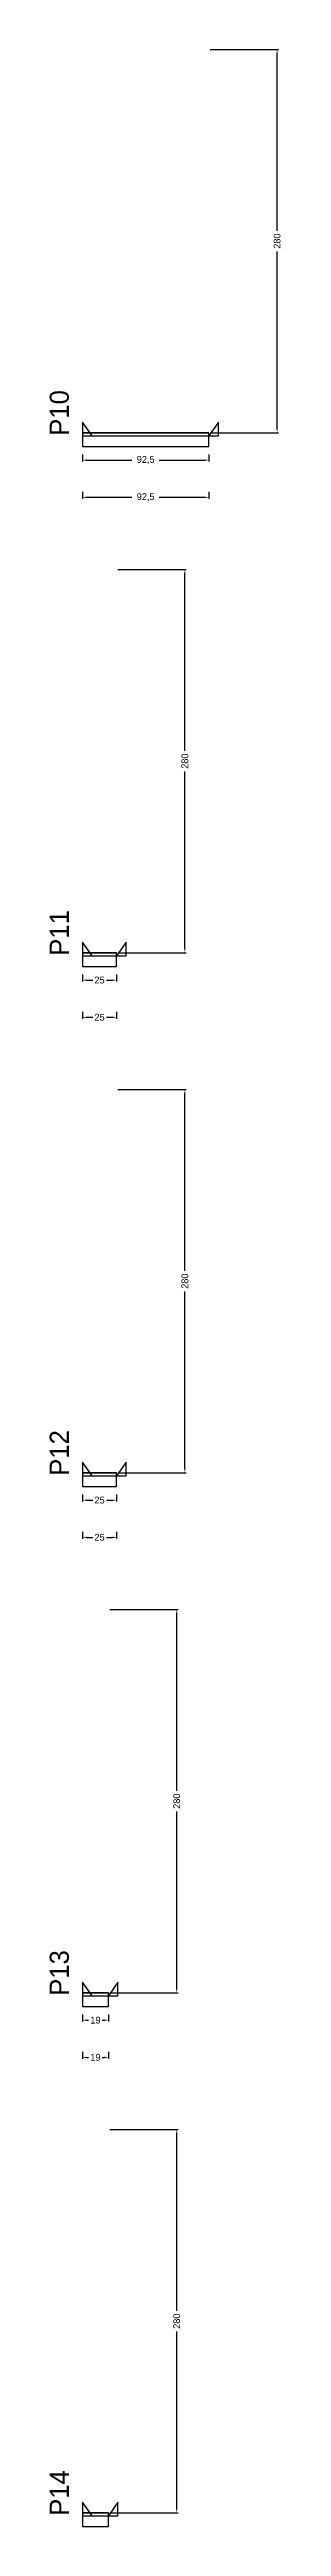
# Model space of a CAD drawing. Header units: centimetres. Extents: x -10500 to 4150, y -6466 to 304.
# Drawn here: x 3976 to 4146, y -1528 to 282 of the extents above; entities that cross this region are included whole.
import ezdxf

# ---------------------------------------------------------------- set-up
doc = ezdxf.new("R2010")
doc.units = ezdxf.units.CM
for name, color, linetype in [('NOMENCLATURA', 7, 'Continuous'), ('SARR_2.2x10', 60, 'Continuous'), ('SARR_2.2x7', 40, 'Continuous')]:
    doc.layers.add(name, color=color, linetype=linetype)
doc.dimstyles.new('PAINEL-NOVA', dxfattribs={"dimtxt": 5, "dimasz": 3, "dimexe": 1, "dimexo": 1, "dimgap": 1, "dimtad": 1, "dimcen": 2.5, "dimazin": 3, "dimtfac": 1, "dimtmove": 0, "dimatfit": 3})

# ---------------------------------------------------------------- blocks, each defined once
blk = doc.blocks.new('_CLOSEDFILLED')
at = {"color": 0, "linetype": 'BYBLOCK'}
blk.add_solid([(-1, 0.16), (0, 0), (-1, -0.16)], dxfattribs=at)
blk = doc.blocks.new('*D21')
for p, q in [((4000, -13.8), (4000, -18.8)), ((4003, -17.8), (4036.25, -17.8)), ((4056.25, -17.8), (4089.5, -17.8)), ((4092.5, -13.8), (4092.5, -18.8))]:
    blk.add_line(p, q)
at = {"layer": 'Defpoints'}
for p in [(4000, -12.8), (4000, -17.8), (4092.5, -12.8)]:
    blk.add_point(p, dxfattribs=at)
at = {"layer": 'SARR_2.2x10', "xscale": 3, "yscale": 3, "rotation": 180}
blk.add_blockref('_CLOSEDFILLED', (4000, -17.8), dxfattribs=at)
at = {"layer": 'SARR_2.2x10', "xscale": 3, "yscale": 3}
blk.add_blockref('_CLOSEDFILLED', (4092.5, -17.8), dxfattribs=at)
at = {"layer": 'SARR_2.2x10', "insert": (4046.25, -17.8), "char_height": 5, "attachment_point": 5}
blk.add_mtext('92,5', dxfattribs=at)
blk = doc.blocks.new('*D22')
for p, q in [((4093.5, 282.2), (4143.5, 282.2)), ((4142.5, 149.7), (4142.5, 279.2)), ((4142.5, 5.2), (4142.5, 134.7)), ((4093.5, 2.2), (4143.5, 2.2))]:
    blk.add_line(p, q)
at = {"layer": 'Defpoints'}
for p in [(4092.5, 282.2), (4092.5, 2.2), (4142.5, 2.2)]:
    blk.add_point(p, dxfattribs=at)
at = {"layer": 'SARR_2.2x10', "xscale": 3, "yscale": 3}
for p, rotation in [((4142.5, 282.2), 90), ((4142.5, 2.2), 270)]:
    blk.add_blockref('_CLOSEDFILLED', p, dxfattribs=dict(at, rotation=rotation))
at = {"layer": 'SARR_2.2x10', "insert": (4142.5, 142.2), "char_height": 5, "attachment_point": 5, "rotation": 90}
blk.add_mtext('280', dxfattribs=at)
blk = doc.blocks.new('*D23')
for p, q in [((4093.5, 282.2), (4143.5, 282.2)), ((4142.5, 149.7), (4142.5, 279.2)), ((4142.5, 5.2), (4142.5, 134.7)), ((4093.5, 2.2), (4143.5, 2.2))]:
    blk.add_line(p, q)
at = {"layer": 'Defpoints'}
for p in [(4092.5, 282.2), (4092.5, 2.2), (4142.5, 2.2)]:
    blk.add_point(p, dxfattribs=at)
at = {"layer": 'SARR_2.2x10', "xscale": 3, "yscale": 3}
for p, rotation in [((4142.5, 282.2), 90), ((4142.5, 2.2), 270)]:
    blk.add_blockref('_CLOSEDFILLED', p, dxfattribs=dict(at, rotation=rotation))
at = {"layer": 'SARR_2.2x10', "insert": (4142.5, 142.2), "char_height": 5, "attachment_point": 5, "rotation": 90}
blk.add_mtext('280', dxfattribs=at)
blk = doc.blocks.new('*D24')
for p, q in [((4093.5, 282.2), (4143.5, 282.2)), ((4142.5, 149.7), (4142.5, 279.2)), ((4142.5, 5.2), (4142.5, 134.7)), ((4093.5, 2.2), (4143.5, 2.2))]:
    blk.add_line(p, q)
at = {"layer": 'Defpoints'}
for p in [(4092.5, 282.2), (4092.5, 2.2), (4142.5, 2.2)]:
    blk.add_point(p, dxfattribs=at)
at = {"layer": 'SARR_2.2x10', "xscale": 3, "yscale": 3}
for p, rotation in [((4142.5, 282.2), 90), ((4142.5, 2.2), 270)]:
    blk.add_blockref('_CLOSEDFILLED', p, dxfattribs=dict(at, rotation=rotation))
at = {"layer": 'SARR_2.2x10', "insert": (4142.5, 142.2), "char_height": 5, "attachment_point": 5, "rotation": 90}
blk.add_mtext('280', dxfattribs=at)
blk = doc.blocks.new('*D25')
for p, q in [((4093.5, 282.2), (4143.5, 282.2)), ((4142.5, 149.7), (4142.5, 279.2)), ((4142.5, 5.2), (4142.5, 134.7)), ((4093.5, 2.2), (4143.5, 2.2))]:
    blk.add_line(p, q)
at = {"layer": 'Defpoints'}
for p in [(4092.5, 282.2), (4092.5, 2.2), (4142.5, 2.2)]:
    blk.add_point(p, dxfattribs=at)
at = {"layer": 'SARR_2.2x10', "xscale": 3, "yscale": 3}
for p, rotation in [((4142.5, 282.2), 90), ((4142.5, 2.2), 270)]:
    blk.add_blockref('_CLOSEDFILLED', p, dxfattribs=dict(at, rotation=rotation))
at = {"layer": 'SARR_2.2x10', "insert": (4142.5, 142.2), "char_height": 5, "attachment_point": 5, "rotation": 90}
blk.add_mtext('280', dxfattribs=at)
blk = doc.blocks.new('*D26')
for p, q in [((4000, -41), (4000, -46)), ((4003, -45), (4036.25, -45)), ((4056.25, -45), (4089.5, -45)), ((4092.5, -41), (4092.5, -46))]:
    blk.add_line(p, q)
at = {"layer": 'Defpoints'}
for p in [(4000, -40), (4000, -45), (4092.5, -40)]:
    blk.add_point(p, dxfattribs=at)
at = {"layer": 'SARR_2.2x10', "xscale": 3, "yscale": 3, "rotation": 180}
blk.add_blockref('_CLOSEDFILLED', (4000, -45), dxfattribs=at)
at = {"layer": 'SARR_2.2x10', "xscale": 3, "yscale": 3}
blk.add_blockref('_CLOSEDFILLED', (4092.5, -45), dxfattribs=at)
at = {"layer": 'SARR_2.2x10', "insert": (4046.25, -45), "char_height": 5, "attachment_point": 5}
blk.add_mtext('92,5', dxfattribs=at)
blk = doc.blocks.new('GRA-E')
at = {"layer": 'SARR_2.2x7'}
blk.add_lwpolyline([(0, 0), (7, 0), (0, 10)], close=True, dxfattribs=at)
blk = doc.blocks.new('GRA-D')
at = {"layer": 'SARR_2.2x7'}
blk.add_lwpolyline([(0, 0), (7, 0), (7, 10)], close=True, dxfattribs=at)
blk = doc.blocks.new('*D47')
for p, q in [((4000, -393.8), (4000, -398.8)), ((4003, -397.8), (4007.5, -397.8)), ((4017.5, -397.8), (4022, -397.8)), ((4025, -393.8), (4025, -398.8))]:
    blk.add_line(p, q)
at = {"layer": 'Defpoints'}
for p in [(4000, -392.8), (4000, -397.8), (4025, -392.8)]:
    blk.add_point(p, dxfattribs=at)
at = {"layer": 'SARR_2.2x10', "xscale": 3, "yscale": 3, "rotation": 180}
blk.add_blockref('_CLOSEDFILLED', (4000, -397.8), dxfattribs=at)
at = {"layer": 'SARR_2.2x10', "xscale": 3, "yscale": 3}
blk.add_blockref('_CLOSEDFILLED', (4025, -397.8), dxfattribs=at)
at = {"layer": 'SARR_2.2x10', "insert": (4012.5, -397.8), "char_height": 5, "attachment_point": 5}
blk.add_mtext('25', dxfattribs=at)
blk = doc.blocks.new('*D48')
for p, q in [((4026, -97.8), (4076, -97.8)), ((4075, -230.3), (4075, -100.8)), ((4075, -374.8), (4075, -245.3)), ((4026, -377.8), (4076, -377.8))]:
    blk.add_line(p, q)
at = {"layer": 'Defpoints'}
for p in [(4025, -97.8), (4025, -377.8), (4075, -377.8)]:
    blk.add_point(p, dxfattribs=at)
at = {"layer": 'SARR_2.2x10', "xscale": 3, "yscale": 3}
for p, rotation in [((4075, -97.8), 90), ((4075, -377.8), 270)]:
    blk.add_blockref('_CLOSEDFILLED', p, dxfattribs=dict(at, rotation=rotation))
at = {"layer": 'SARR_2.2x10', "insert": (4075, -237.8), "char_height": 5, "attachment_point": 5, "rotation": 90}
blk.add_mtext('280', dxfattribs=at)
blk = doc.blocks.new('*D49')
for p, q in [((4026, -97.8), (4076, -97.8)), ((4075, -230.3), (4075, -100.8)), ((4075, -374.8), (4075, -245.3)), ((4026, -377.8), (4076, -377.8))]:
    blk.add_line(p, q)
at = {"layer": 'Defpoints'}
for p in [(4025, -97.8), (4025, -377.8), (4075, -377.8)]:
    blk.add_point(p, dxfattribs=at)
at = {"layer": 'SARR_2.2x10', "xscale": 3, "yscale": 3}
for p, rotation in [((4075, -97.8), 90), ((4075, -377.8), 270)]:
    blk.add_blockref('_CLOSEDFILLED', p, dxfattribs=dict(at, rotation=rotation))
at = {"layer": 'SARR_2.2x10', "insert": (4075, -237.8), "char_height": 5, "attachment_point": 5, "rotation": 90}
blk.add_mtext('280', dxfattribs=at)
blk = doc.blocks.new('*D50')
for p, q in [((4026, -97.8), (4076, -97.8)), ((4075, -230.3), (4075, -100.8)), ((4075, -374.8), (4075, -245.3)), ((4026, -377.8), (4076, -377.8))]:
    blk.add_line(p, q)
at = {"layer": 'Defpoints'}
for p in [(4025, -97.8), (4025, -377.8), (4075, -377.8)]:
    blk.add_point(p, dxfattribs=at)
at = {"layer": 'SARR_2.2x10', "xscale": 3, "yscale": 3}
for p, rotation in [((4075, -97.8), 90), ((4075, -377.8), 270)]:
    blk.add_blockref('_CLOSEDFILLED', p, dxfattribs=dict(at, rotation=rotation))
at = {"layer": 'SARR_2.2x10', "insert": (4075, -237.8), "char_height": 5, "attachment_point": 5, "rotation": 90}
blk.add_mtext('280', dxfattribs=at)
blk = doc.blocks.new('*D51')
for p, q in [((4026, -97.8), (4076, -97.8)), ((4075, -230.3), (4075, -100.8)), ((4075, -374.8), (4075, -245.3)), ((4026, -377.8), (4076, -377.8))]:
    blk.add_line(p, q)
at = {"layer": 'Defpoints'}
for p in [(4025, -97.8), (4025, -377.8), (4075, -377.8)]:
    blk.add_point(p, dxfattribs=at)
at = {"layer": 'SARR_2.2x10', "xscale": 3, "yscale": 3}
for p, rotation in [((4075, -97.8), 90), ((4075, -377.8), 270)]:
    blk.add_blockref('_CLOSEDFILLED', p, dxfattribs=dict(at, rotation=rotation))
at = {"layer": 'SARR_2.2x10', "insert": (4075, -237.8), "char_height": 5, "attachment_point": 5, "rotation": 90}
blk.add_mtext('280', dxfattribs=at)
blk = doc.blocks.new('*D52')
for p, q in [((4000, -421), (4000, -426)), ((4003, -425), (4007.5, -425)), ((4017.5, -425), (4022, -425)), ((4025, -421), (4025, -426))]:
    blk.add_line(p, q)
at = {"layer": 'Defpoints'}
for p in [(4000, -420), (4000, -425), (4025, -420)]:
    blk.add_point(p, dxfattribs=at)
at = {"layer": 'SARR_2.2x10', "xscale": 3, "yscale": 3, "rotation": 180}
blk.add_blockref('_CLOSEDFILLED', (4000, -425), dxfattribs=at)
at = {"layer": 'SARR_2.2x10', "xscale": 3, "yscale": 3}
blk.add_blockref('_CLOSEDFILLED', (4025, -425), dxfattribs=at)
at = {"layer": 'SARR_2.2x10', "insert": (4012.5, -425), "char_height": 5, "attachment_point": 5}
blk.add_mtext('25', dxfattribs=at)
blk = doc.blocks.new('*D73')
for p, q in [((4000, -773.8), (4000, -778.8)), ((4003, -777.8), (4007.5, -777.8)), ((4017.5, -777.8), (4022, -777.8)), ((4025, -773.8), (4025, -778.8))]:
    blk.add_line(p, q)
at = {"layer": 'Defpoints'}
for p in [(4000, -772.8), (4000, -777.8), (4025, -772.8)]:
    blk.add_point(p, dxfattribs=at)
at = {"layer": 'SARR_2.2x10', "xscale": 3, "yscale": 3, "rotation": 180}
blk.add_blockref('_CLOSEDFILLED', (4000, -777.8), dxfattribs=at)
at = {"layer": 'SARR_2.2x10', "xscale": 3, "yscale": 3}
blk.add_blockref('_CLOSEDFILLED', (4025, -777.8), dxfattribs=at)
at = {"layer": 'SARR_2.2x10', "insert": (4012.5, -777.8), "char_height": 5, "attachment_point": 5}
blk.add_mtext('25', dxfattribs=at)
blk = doc.blocks.new('*D74')
for p, q in [((4026, -477.8), (4076, -477.8)), ((4075, -610.3), (4075, -480.8)), ((4075, -754.8), (4075, -625.3)), ((4026, -757.8), (4076, -757.8))]:
    blk.add_line(p, q)
at = {"layer": 'Defpoints'}
for p in [(4025, -477.8), (4025, -757.8), (4075, -757.8)]:
    blk.add_point(p, dxfattribs=at)
at = {"layer": 'SARR_2.2x10', "xscale": 3, "yscale": 3}
for p, rotation in [((4075, -477.8), 90), ((4075, -757.8), 270)]:
    blk.add_blockref('_CLOSEDFILLED', p, dxfattribs=dict(at, rotation=rotation))
at = {"layer": 'SARR_2.2x10', "insert": (4075, -617.8), "char_height": 5, "attachment_point": 5, "rotation": 90}
blk.add_mtext('280', dxfattribs=at)
blk = doc.blocks.new('*D75')
for p, q in [((4026, -477.8), (4076, -477.8)), ((4075, -610.3), (4075, -480.8)), ((4075, -754.8), (4075, -625.3)), ((4026, -757.8), (4076, -757.8))]:
    blk.add_line(p, q)
at = {"layer": 'Defpoints'}
for p in [(4025, -477.8), (4025, -757.8), (4075, -757.8)]:
    blk.add_point(p, dxfattribs=at)
at = {"layer": 'SARR_2.2x10', "xscale": 3, "yscale": 3}
for p, rotation in [((4075, -477.8), 90), ((4075, -757.8), 270)]:
    blk.add_blockref('_CLOSEDFILLED', p, dxfattribs=dict(at, rotation=rotation))
at = {"layer": 'SARR_2.2x10', "insert": (4075, -617.8), "char_height": 5, "attachment_point": 5, "rotation": 90}
blk.add_mtext('280', dxfattribs=at)
blk = doc.blocks.new('*D76')
for p, q in [((4026, -477.8), (4076, -477.8)), ((4075, -610.3), (4075, -480.8)), ((4075, -754.8), (4075, -625.3)), ((4026, -757.8), (4076, -757.8))]:
    blk.add_line(p, q)
at = {"layer": 'Defpoints'}
for p in [(4025, -477.8), (4025, -757.8), (4075, -757.8)]:
    blk.add_point(p, dxfattribs=at)
at = {"layer": 'SARR_2.2x10', "xscale": 3, "yscale": 3}
for p, rotation in [((4075, -477.8), 90), ((4075, -757.8), 270)]:
    blk.add_blockref('_CLOSEDFILLED', p, dxfattribs=dict(at, rotation=rotation))
at = {"layer": 'SARR_2.2x10', "insert": (4075, -617.8), "char_height": 5, "attachment_point": 5, "rotation": 90}
blk.add_mtext('280', dxfattribs=at)
blk = doc.blocks.new('*D77')
for p, q in [((4026, -477.8), (4076, -477.8)), ((4075, -610.3), (4075, -480.8)), ((4075, -754.8), (4075, -625.3)), ((4026, -757.8), (4076, -757.8))]:
    blk.add_line(p, q)
at = {"layer": 'Defpoints'}
for p in [(4025, -477.8), (4025, -757.8), (4075, -757.8)]:
    blk.add_point(p, dxfattribs=at)
at = {"layer": 'SARR_2.2x10', "xscale": 3, "yscale": 3}
for p, rotation in [((4075, -477.8), 90), ((4075, -757.8), 270)]:
    blk.add_blockref('_CLOSEDFILLED', p, dxfattribs=dict(at, rotation=rotation))
at = {"layer": 'SARR_2.2x10', "insert": (4075, -617.8), "char_height": 5, "attachment_point": 5, "rotation": 90}
blk.add_mtext('280', dxfattribs=at)
blk = doc.blocks.new('*D78')
for p, q in [((4000, -801), (4000, -806)), ((4003, -805), (4007.5, -805)), ((4017.5, -805), (4022, -805)), ((4025, -801), (4025, -806))]:
    blk.add_line(p, q)
at = {"layer": 'Defpoints'}
for p in [(4000, -800), (4000, -805), (4025, -800)]:
    blk.add_point(p, dxfattribs=at)
at = {"layer": 'SARR_2.2x10', "xscale": 3, "yscale": 3, "rotation": 180}
blk.add_blockref('_CLOSEDFILLED', (4000, -805), dxfattribs=at)
at = {"layer": 'SARR_2.2x10', "xscale": 3, "yscale": 3}
blk.add_blockref('_CLOSEDFILLED', (4025, -805), dxfattribs=at)
at = {"layer": 'SARR_2.2x10', "insert": (4012.5, -805), "char_height": 5, "attachment_point": 5}
blk.add_mtext('25', dxfattribs=at)
blk = doc.blocks.new('*D99')
for p, q in [((4000, -1153.8), (4000, -1158.8)), ((4003, -1157.8), (4004.5, -1157.8)), ((4014.5, -1157.8), (4016, -1157.8)), ((4019, -1153.8), (4019, -1158.8))]:
    blk.add_line(p, q)
at = {"layer": 'Defpoints'}
for p in [(4000, -1152.8), (4000, -1157.8), (4019, -1152.8)]:
    blk.add_point(p, dxfattribs=at)
at = {"layer": 'SARR_2.2x10', "xscale": 3, "yscale": 3, "rotation": 180}
blk.add_blockref('_CLOSEDFILLED', (4000, -1157.8), dxfattribs=at)
at = {"layer": 'SARR_2.2x10', "xscale": 3, "yscale": 3}
blk.add_blockref('_CLOSEDFILLED', (4019, -1157.8), dxfattribs=at)
at = {"layer": 'SARR_2.2x10', "insert": (4009.5, -1157.8), "char_height": 5, "attachment_point": 5}
blk.add_mtext('19', dxfattribs=at)
blk = doc.blocks.new('*D100')
for p, q in [((4020, -857.8), (4070, -857.8)), ((4069, -990.3), (4069, -860.8)), ((4069, -1134.8), (4069, -1005.3)), ((4020, -1137.8), (4070, -1137.8))]:
    blk.add_line(p, q)
at = {"layer": 'Defpoints'}
for p in [(4019, -857.8), (4019, -1137.8), (4069, -1137.8)]:
    blk.add_point(p, dxfattribs=at)
at = {"layer": 'SARR_2.2x10', "xscale": 3, "yscale": 3}
for p, rotation in [((4069, -857.8), 90), ((4069, -1137.8), 270)]:
    blk.add_blockref('_CLOSEDFILLED', p, dxfattribs=dict(at, rotation=rotation))
at = {"layer": 'SARR_2.2x10', "insert": (4069, -997.8), "char_height": 5, "attachment_point": 5, "rotation": 90}
blk.add_mtext('280', dxfattribs=at)
blk = doc.blocks.new('*D101')
for p, q in [((4020, -857.8), (4070, -857.8)), ((4069, -990.3), (4069, -860.8)), ((4069, -1134.8), (4069, -1005.3)), ((4020, -1137.8), (4070, -1137.8))]:
    blk.add_line(p, q)
at = {"layer": 'Defpoints'}
for p in [(4019, -857.8), (4019, -1137.8), (4069, -1137.8)]:
    blk.add_point(p, dxfattribs=at)
at = {"layer": 'SARR_2.2x10', "xscale": 3, "yscale": 3}
for p, rotation in [((4069, -857.8), 90), ((4069, -1137.8), 270)]:
    blk.add_blockref('_CLOSEDFILLED', p, dxfattribs=dict(at, rotation=rotation))
at = {"layer": 'SARR_2.2x10', "insert": (4069, -997.8), "char_height": 5, "attachment_point": 5, "rotation": 90}
blk.add_mtext('280', dxfattribs=at)
blk = doc.blocks.new('*D102')
for p, q in [((4020, -857.8), (4070, -857.8)), ((4069, -990.3), (4069, -860.8)), ((4069, -1134.8), (4069, -1005.3)), ((4020, -1137.8), (4070, -1137.8))]:
    blk.add_line(p, q)
at = {"layer": 'Defpoints'}
for p in [(4019, -857.8), (4019, -1137.8), (4069, -1137.8)]:
    blk.add_point(p, dxfattribs=at)
at = {"layer": 'SARR_2.2x10', "xscale": 3, "yscale": 3}
for p, rotation in [((4069, -857.8), 90), ((4069, -1137.8), 270)]:
    blk.add_blockref('_CLOSEDFILLED', p, dxfattribs=dict(at, rotation=rotation))
at = {"layer": 'SARR_2.2x10', "insert": (4069, -997.8), "char_height": 5, "attachment_point": 5, "rotation": 90}
blk.add_mtext('280', dxfattribs=at)
blk = doc.blocks.new('*D103')
for p, q in [((4020, -857.8), (4070, -857.8)), ((4069, -990.3), (4069, -860.8)), ((4069, -1134.8), (4069, -1005.3)), ((4020, -1137.8), (4070, -1137.8))]:
    blk.add_line(p, q)
at = {"layer": 'Defpoints'}
for p in [(4019, -857.8), (4019, -1137.8), (4069, -1137.8)]:
    blk.add_point(p, dxfattribs=at)
at = {"layer": 'SARR_2.2x10', "xscale": 3, "yscale": 3}
for p, rotation in [((4069, -857.8), 90), ((4069, -1137.8), 270)]:
    blk.add_blockref('_CLOSEDFILLED', p, dxfattribs=dict(at, rotation=rotation))
at = {"layer": 'SARR_2.2x10', "insert": (4069, -997.8), "char_height": 5, "attachment_point": 5, "rotation": 90}
blk.add_mtext('280', dxfattribs=at)
blk = doc.blocks.new('*D104')
for p, q in [((4000, -1181), (4000, -1186)), ((4003, -1185), (4004.5, -1185)), ((4014.5, -1185), (4016, -1185)), ((4019, -1181), (4019, -1186))]:
    blk.add_line(p, q)
at = {"layer": 'Defpoints'}
for p in [(4000, -1180), (4000, -1185), (4019, -1180)]:
    blk.add_point(p, dxfattribs=at)
at = {"layer": 'SARR_2.2x10', "xscale": 3, "yscale": 3, "rotation": 180}
blk.add_blockref('_CLOSEDFILLED', (4000, -1185), dxfattribs=at)
at = {"layer": 'SARR_2.2x10', "xscale": 3, "yscale": 3}
blk.add_blockref('_CLOSEDFILLED', (4019, -1185), dxfattribs=at)
at = {"layer": 'SARR_2.2x10', "insert": (4009.5, -1185), "char_height": 5, "attachment_point": 5}
blk.add_mtext('19', dxfattribs=at)
blk = doc.blocks.new('*D126')
for p, q in [((4020, -1237.8), (4070, -1237.8)), ((4069, -1370.3), (4069, -1240.8)), ((4069, -1514.8), (4069, -1385.3)), ((4020, -1517.8), (4070, -1517.8))]:
    blk.add_line(p, q)
at = {"layer": 'Defpoints'}
for p in [(4019, -1237.8), (4019, -1517.8), (4069, -1517.8)]:
    blk.add_point(p, dxfattribs=at)
at = {"layer": 'SARR_2.2x10', "xscale": 3, "yscale": 3}
for p, rotation in [((4069, -1237.8), 90), ((4069, -1517.8), 270)]:
    blk.add_blockref('_CLOSEDFILLED', p, dxfattribs=dict(at, rotation=rotation))
at = {"layer": 'SARR_2.2x10', "insert": (4069, -1377.8), "char_height": 5, "attachment_point": 5, "rotation": 90}
blk.add_mtext('280', dxfattribs=at)
blk = doc.blocks.new('*D127')
for p, q in [((4020, -1237.8), (4070, -1237.8)), ((4069, -1370.3), (4069, -1240.8)), ((4069, -1514.8), (4069, -1385.3)), ((4020, -1517.8), (4070, -1517.8))]:
    blk.add_line(p, q)
at = {"layer": 'Defpoints'}
for p in [(4019, -1237.8), (4019, -1517.8), (4069, -1517.8)]:
    blk.add_point(p, dxfattribs=at)
at = {"layer": 'SARR_2.2x10', "xscale": 3, "yscale": 3}
for p, rotation in [((4069, -1237.8), 90), ((4069, -1517.8), 270)]:
    blk.add_blockref('_CLOSEDFILLED', p, dxfattribs=dict(at, rotation=rotation))
at = {"layer": 'SARR_2.2x10', "insert": (4069, -1377.8), "char_height": 5, "attachment_point": 5, "rotation": 90}
blk.add_mtext('280', dxfattribs=at)
blk = doc.blocks.new('*D128')
for p, q in [((4020, -1237.8), (4070, -1237.8)), ((4069, -1370.3), (4069, -1240.8)), ((4069, -1514.8), (4069, -1385.3)), ((4020, -1517.8), (4070, -1517.8))]:
    blk.add_line(p, q)
at = {"layer": 'Defpoints'}
for p in [(4019, -1237.8), (4019, -1517.8), (4069, -1517.8)]:
    blk.add_point(p, dxfattribs=at)
at = {"layer": 'SARR_2.2x10', "xscale": 3, "yscale": 3}
for p, rotation in [((4069, -1237.8), 90), ((4069, -1517.8), 270)]:
    blk.add_blockref('_CLOSEDFILLED', p, dxfattribs=dict(at, rotation=rotation))
at = {"layer": 'SARR_2.2x10', "insert": (4069, -1377.8), "char_height": 5, "attachment_point": 5, "rotation": 90}
blk.add_mtext('280', dxfattribs=at)
blk = doc.blocks.new('*D129')
for p, q in [((4020, -1237.8), (4070, -1237.8)), ((4069, -1370.3), (4069, -1240.8)), ((4069, -1514.8), (4069, -1385.3)), ((4020, -1517.8), (4070, -1517.8))]:
    blk.add_line(p, q)
at = {"layer": 'Defpoints'}
for p in [(4019, -1237.8), (4019, -1517.8), (4069, -1517.8)]:
    blk.add_point(p, dxfattribs=at)
at = {"layer": 'SARR_2.2x10', "xscale": 3, "yscale": 3}
for p, rotation in [((4069, -1237.8), 90), ((4069, -1517.8), 270)]:
    blk.add_blockref('_CLOSEDFILLED', p, dxfattribs=dict(at, rotation=rotation))
at = {"layer": 'SARR_2.2x10', "insert": (4069, -1377.8), "char_height": 5, "attachment_point": 5, "rotation": 90}
blk.add_mtext('280', dxfattribs=at)

msp = doc.modelspace()

# ---------------------------------------------------------------- linework, layer by layer
at = {"layer": 'SARR_2.2x10'}
for p, q in [((4092.5, 2.2), (4000, 2.2)), ((4000, 2.2), (4000, -7.8)), ((4092.5, -7.8), (4092.5, 2.2)), ((4000, -7.8), (4092.5, -7.8)), ((4025, -377.8), (4000, -377.8)), ((4000, -377.8), (4000, -387.8)), ((4025, -387.8), (4025, -377.8)), ((4000, -387.8), (4025, -387.8)), ((4025, -757.8), (4000, -757.8)), ((4000, -757.8), (4000, -767.8)), ((4025, -767.8), (4025, -757.8)), ((4000, -767.8), (4025, -767.8)), ((4019, -1137.8), (4000, -1137.8)), ((4000, -1137.8), (4000, -1147.8)), ((4019, -1147.8), (4019, -1137.8)), ((4000, -1147.8), (4019, -1147.8)), ((4019, -1517.8), (4000, -1517.8)), ((4000, -1517.8), (4000, -1527.8)), ((4019, -1527.8), (4019, -1517.8)), ((4000, -1527.8), (4019, -1527.8))]:
    msp.add_line(p, q, dxfattribs=at)
at = {"layer": 'SARR_2.2x7'}
for p, q in [((4092.5, 2.2), (4000, 2.2)), ((4000, 2.2), (4000, 0)), ((4000, 2.2), (4007, 2.2)), ((4000, 2.2), (4007, 2.2)), ((4000, 2.2), (4007, 2.2)), ((4000, 2.2), (4007, 2.2)), ((4000, 0), (4092.5, 0)), ((4007, 2.2), (4092.5, 2.2)), ((4007, 2.2), (4092.5, 2.2)), ((4007, 2.2), (4092.5, 2.2)), ((4007, 2.2), (4092.5, 2.2)), ((4092.5, 0), (4092.5, 2.2)), ((4025, -377.8), (4000, -377.8)), ((4000, -377.8), (4000, -380)), ((4000, -377.8), (4007, -377.8)), ((4000, -377.8), (4007, -377.8)), ((4000, -377.8), (4007, -377.8)), ((4000, -377.8), (4007, -377.8)), ((4000, -380), (4025, -380)), ((4007, -377.8), (4025, -377.8)), ((4007, -377.8), (4025, -377.8)), ((4007, -377.8), (4025, -377.8)), ((4007, -377.8), (4025, -377.8)), ((4025, -380), (4025, -377.8)), ((4025, -757.8), (4000, -757.8)), ((4000, -757.8), (4000, -760)), ((4000, -757.8), (4007, -757.8)), ((4000, -757.8), (4007, -757.8)), ((4000, -757.8), (4007, -757.8)), ((4000, -757.8), (4007, -757.8)), ((4000, -760), (4025, -760)), ((4007, -757.8), (4025, -757.8)), ((4007, -757.8), (4025, -757.8)), ((4007, -757.8), (4025, -757.8)), ((4007, -757.8), (4025, -757.8)), ((4025, -760), (4025, -757.8)), ((4019, -1137.8), (4000, -1137.8)), ((4000, -1137.8), (4000, -1140)), ((4000, -1137.8), (4007, -1137.8)), ((4000, -1137.8), (4007, -1137.8)), ((4000, -1137.8), (4007, -1137.8)), ((4000, -1137.8), (4007, -1137.8)), ((4000, -1140), (4019, -1140)), ((4007, -1137.8), (4019, -1137.8)), ((4007, -1137.8), (4019, -1137.8)), ((4007, -1137.8), (4019, -1137.8)), ((4007, -1137.8), (4019, -1137.8)), ((4019, -1140), (4019, -1137.8)), ((4019, -1517.8), (4000, -1517.8)), ((4000, -1517.8), (4000, -1520)), ((4000, -1517.8), (4007, -1517.8)), ((4000, -1517.8), (4007, -1517.8)), ((4000, -1517.8), (4007, -1517.8)), ((4000, -1517.8), (4007, -1517.8)), ((4000, -1520), (4019, -1520)), ((4007, -1517.8), (4019, -1517.8)), ((4007, -1517.8), (4019, -1517.8)), ((4007, -1517.8), (4019, -1517.8)), ((4007, -1517.8), (4019, -1517.8)), ((4019, -1520), (4019, -1517.8))]:
    msp.add_line(p, q, dxfattribs=at)

# ---------------------------------------------------------------- block references
for name, p in [('GRA-E', (4000, 0)), ('GRA-D', (4092.5, 0)), ('GRA-E', (4000, -380)), ('GRA-D', (4025, -380)), ('GRA-E', (4000, -760)), ('GRA-D', (4025, -760)), ('GRA-E', (4000, -1140)), ('GRA-D', (4019, -1140)), ('GRA-E', (4000, -1520)), ('GRA-D', (4019, -1520))]:
    msp.add_blockref(name, p, dxfattribs=at)

# ---------------------------------------------------------------- texts
at = {"layer": 'NOMENCLATURA'}
for s, p in [('P10', (3990, 0)), ('P11', (3990, -380)), ('P12', (3990, -760)), ('P13', (3990, -1140)), ('P14', (3990, -1520))]:
    msp.add_text(s, height=14, rotation=90, dxfattribs=at).set_placement(p)

# ---------------------------------------------------------------- dimensions: what is measured, and where the dimension line sits
at = {"layer": 'SARR_2.2x10'}
for base, p1, p2, picture, middle in [((4142.5, 2.2), (4092.5, 2.2), (4092.5, 282.2), '*D22', (4142.5, 142.2)), ((4142.5, 2.2), (4092.5, 2.2), (4092.5, 282.2), '*D23', (4142.5, 142.2)), ((4142.5, 2.2), (4092.5, 2.2), (4092.5, 282.2), '*D24', (4142.5, 142.2)), ((4142.5, 2.2), (4092.5, 2.2), (4092.5, 282.2), '*D25', (4142.5, 142.2)), ((4075, -377.8), (4025, -377.8), (4025, -97.8), '*D48', (4075, -237.8)), ((4075, -377.8), (4025, -377.8), (4025, -97.8), '*D49', (4075, -237.8)), ((4075, -377.8), (4025, -377.8), (4025, -97.8), '*D50', (4075, -237.8)), ((4075, -377.8), (4025, -377.8), (4025, -97.8), '*D51', (4075, -237.8)), ((4075, -757.8), (4025, -757.8), (4025, -477.8), '*D74', (4075, -617.8)), ((4075, -757.8), (4025, -757.8), (4025, -477.8), '*D75', (4075, -617.8)), ((4075, -757.8), (4025, -757.8), (4025, -477.8), '*D76', (4075, -617.8)), ((4075, -757.8), (4025, -757.8), (4025, -477.8), '*D77', (4075, -617.8)), ((4069, -1137.8), (4019, -1137.8), (4019, -857.8), '*D100', (4069, -997.8)), ((4069, -1137.8), (4019, -1137.8), (4019, -857.8), '*D101', (4069, -997.8)), ((4069, -1137.8), (4019, -1137.8), (4019, -857.8), '*D102', (4069, -997.8)), ((4069, -1137.8), (4019, -1137.8), (4019, -857.8), '*D103', (4069, -997.8)), ((4069, -1517.8), (4019, -1517.8), (4019, -1237.8), '*D126', (4069, -1377.8)), ((4069, -1517.8), (4019, -1517.8), (4019, -1237.8), '*D127', (4069, -1377.8)), ((4069, -1517.8), (4019, -1517.8), (4019, -1237.8), '*D128', (4069, -1377.8)), ((4069, -1517.8), (4019, -1517.8), (4019, -1237.8), '*D129', (4069, -1377.8))]:
    dim = msp.add_linear_dim(base=base, p1=p1, p2=p2, angle=90, dimstyle='PAINEL-NOVA', dxfattribs=at)
    dim.commit()
    dim.dimension.update_dxf_attribs({"geometry": picture, "text_midpoint": middle})
for base, p1, p2, picture, middle in [((4000, -17.8), (4000, -12.8), (4092.5, -12.8), '*D21', (4046.25, -17.8)), ((4000, -45), (4000, -40), (4092.5, -40), '*D26', (4046.25, -45)), ((4000, -397.8), (4000, -392.8), (4025, -392.8), '*D47', (4012.5, -397.8)), ((4000, -425), (4000, -420), (4025, -420), '*D52', (4012.5, -425)), ((4000, -777.8), (4000, -772.8), (4025, -772.8), '*D73', (4012.5, -777.8)), ((4000, -805), (4000, -800), (4025, -800), '*D78', (4012.5, -805)), ((4000, -1157.8), (4000, -1152.8), (4019, -1152.8), '*D99', (4009.5, -1157.8)), ((4000, -1185), (4000, -1180), (4019, -1180), '*D104', (4009.5, -1185))]:
    dim = msp.add_linear_dim(base=base, p1=p1, p2=p2, dimstyle='PAINEL-NOVA', dxfattribs=at)
    dim.commit()
    dim.dimension.update_dxf_attribs({"geometry": picture, "text_midpoint": middle})

doc.saveas('drawing.dxf')
